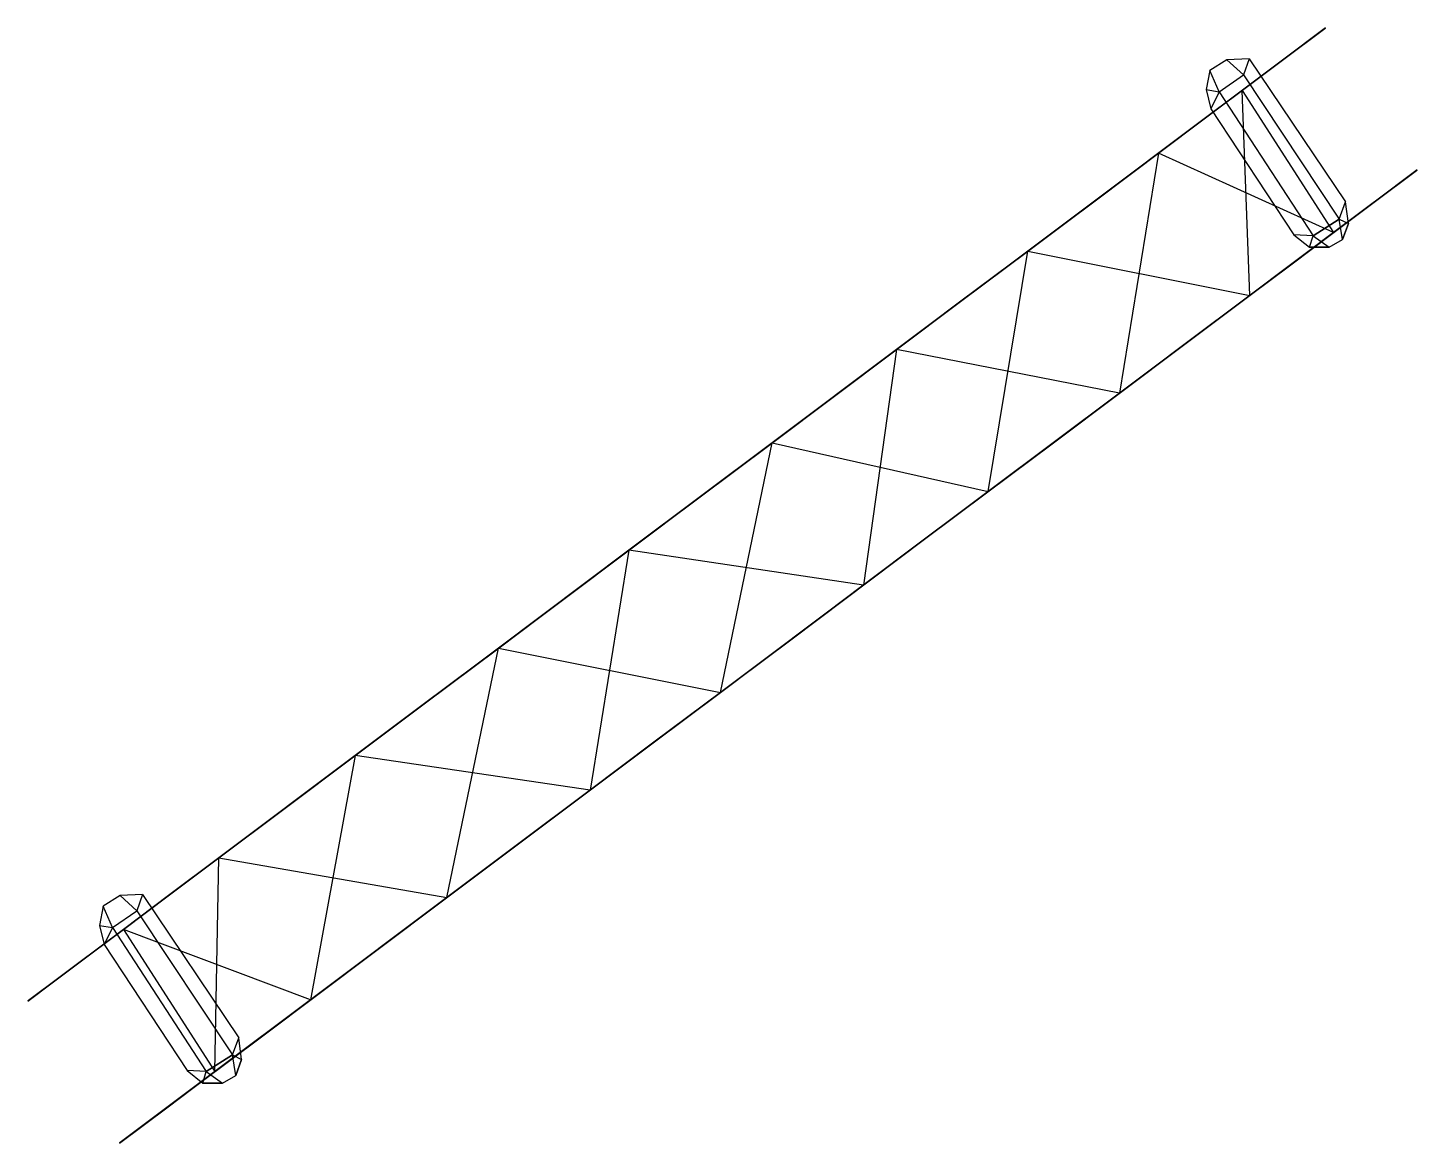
# Model space of a CAD drawing. Extents: x -0.097 to 0.015, y -0.178 to -0.089.
import ezdxf

# ---------------------------------------------------------------- set-up
doc = ezdxf.new("R2010")
doc.units = 0
doc.linetypes.add('DAXCADSOLID', pattern=[0])
doc.layers.add('DAXCAD1', color=7, linetype='DAXCADSOLID')

msp = doc.modelspace()

# ---------------------------------------------------------------- linework, layer by layer
at = {"layer": 'DAXCAD1', "color": 7, "linetype": 'DAXCADSOLID'}
for p, q in [((0.007453, -0.088746), (0.000781, -0.093749)), ((0.003952, -0.09137), (0.007512, -0.088701)), ((0.007512, -0.088701), (0.004042, -0.091303)), ((0.004042, -0.091303), (0.007453, -0.088746)), ((-0.002689, -0.096351), (0.004042, -0.091303)), ((-0.000428, -0.091274), (-0.001803, -0.092126)), ((0.001362, -0.091189), (-0.000428, -0.091274)), ((0.001362, -0.091189), (-0.000428, -0.091274)), ((-0.000428, -0.091274), (0.000899, -0.092487)), ((0.004042, -0.091303), (0.000721, -0.093794)), ((0.000721, -0.093794), (0.003952, -0.09137)), ((0.001362, -0.091189), (0.000899, -0.092487)), ((0.001362, -0.091189), (0.00912, -0.102707)), ((-0.001803, -0.092126), (-0.002105, -0.093672)), ((-0.001803, -0.092126), (-0.002105, -0.093672)), ((-0.00106, -0.093844), (-0.001803, -0.092126)), ((-0.00106, -0.093844), (0.000899, -0.092487)), ((0.000899, -0.092487), (0.008612, -0.104095)), ((0.000781, -0.093749), (-0.005951, -0.098795)), ((0.000721, -0.093794), (-0.002689, -0.096351)), ((-0.00266, -0.096328), (0.000721, -0.093794)), ((-0.002105, -0.093672), (-0.00106, -0.093844)), ((-0.002105, -0.093672), (-0.001727, -0.095211)), ((-0.00106, -0.093844), (-0.001727, -0.095211)), ((-0.00106, -0.093844), (0.006495, -0.105431)), ((0.001416, -0.110228), (0.000781, -0.093749)), ((0.000781, -0.093749), (0.008149, -0.105182)), ((-0.001727, -0.095211), (0.004952, -0.105356)), ((-0.011156, -0.102699), (-0.002689, -0.096351)), ((-0.00592, -0.098773), (-0.00266, -0.096328)), ((-0.002689, -0.096351), (-0.00592, -0.098773)), ((-0.005951, -0.098795), (-0.016452, -0.106669)), ((-0.011186, -0.102721), (-0.00592, -0.098773)), ((-0.00592, -0.098773), (-0.011156, -0.102699)), ((-0.005951, -0.098795), (-0.009085, -0.118102)), ((0.008149, -0.105182), (-0.005951, -0.098795)), ((0.01482, -0.100179), (0.008149, -0.105182)), ((0.011319, -0.102803), (0.01488, -0.100134)), ((0.01488, -0.100134), (0.011409, -0.102736)), ((0.011409, -0.102736), (0.01482, -0.100179)), ((-0.021838, -0.110707), (-0.011156, -0.102699)), ((-0.011156, -0.102699), (-0.016482, -0.106692)), ((-0.016482, -0.106692), (-0.011186, -0.102721)), ((0.004678, -0.107783), (0.011409, -0.102736)), ((0.011409, -0.102736), (0.008089, -0.105227)), ((0.008089, -0.105227), (0.011319, -0.102803)), ((0.008612, -0.104095), (0.00912, -0.102707)), ((0.009342, -0.10445), (0.00912, -0.102707)), ((0.008612, -0.104095), (0.006495, -0.105431)), ((0.006495, -0.105431), (0.008612, -0.104095)), ((0.008879, -0.105748), (0.008612, -0.104095)), ((0.008612, -0.104095), (0.009342, -0.10445)), ((0.009342, -0.10445), (0.008879, -0.105748)), ((0.008879, -0.105748), (0.009342, -0.10445)), ((0.008149, -0.105182), (0.001416, -0.110228)), ((0.008089, -0.105227), (0.004678, -0.107783)), ((0.004709, -0.107761), (0.008089, -0.105227)), ((0.006495, -0.105431), (0.004952, -0.105356)), ((0.004952, -0.105356), (0.006208, -0.106364)), ((0.006208, -0.106364), (0.006495, -0.105431)), ((0.006495, -0.105431), (0.007796, -0.106349)), ((0.007796, -0.106349), (0.008879, -0.105748)), ((-0.016452, -0.106669), (-0.027012, -0.114588)), ((-0.021867, -0.11073), (-0.016482, -0.106692)), ((-0.016482, -0.106692), (-0.021838, -0.110707)), ((-0.019645, -0.126021), (-0.016452, -0.106669)), ((-0.016452, -0.106669), (0.001416, -0.110228)), ((0.007796, -0.106349), (0.006208, -0.106364)), ((0.006208, -0.106364), (0.007796, -0.106349)), ((-0.003789, -0.114132), (0.004678, -0.107783)), ((0.001447, -0.110206), (0.004709, -0.107761)), ((0.004678, -0.107783), (0.001447, -0.110206)), ((0.001416, -0.110228), (-0.009085, -0.118102)), ((-0.003819, -0.114154), (0.001447, -0.110206)), ((0.001447, -0.110206), (-0.003789, -0.114132)), ((-0.032129, -0.118424), (-0.021838, -0.110707)), ((-0.021838, -0.110707), (-0.027043, -0.114611)), ((-0.027043, -0.114611), (-0.021867, -0.11073)), ((-0.027012, -0.114588), (-0.037035, -0.122103)), ((-0.027043, -0.114611), (-0.032129, -0.118424)), ((-0.032129, -0.118424), (-0.027043, -0.114611)), ((-0.027012, -0.114588), (-0.029668, -0.133536)), ((-0.009085, -0.118102), (-0.027012, -0.114588)), ((-0.014469, -0.12214), (-0.003789, -0.114132)), ((-0.003789, -0.114132), (-0.009114, -0.118125)), ((-0.009114, -0.118125), (-0.003819, -0.114154)), ((-0.042899, -0.1265), (-0.032129, -0.118424)), ((-0.032129, -0.118424), (-0.037095, -0.122148)), ((-0.037095, -0.122148), (-0.032129, -0.118424)), ((-0.009085, -0.118102), (-0.019645, -0.126021)), ((-0.014499, -0.122163), (-0.009114, -0.118125)), ((-0.009114, -0.118125), (-0.014469, -0.12214)), ((-0.037035, -0.122103), (-0.048554, -0.13074)), ((-0.042929, -0.126523), (-0.037095, -0.122148)), ((-0.037095, -0.122148), (-0.042899, -0.1265)), ((-0.041186, -0.142173), (-0.037035, -0.122103)), ((-0.037035, -0.122103), (-0.019645, -0.126021)), ((-0.024762, -0.129857), (-0.014469, -0.12214)), ((-0.014469, -0.12214), (-0.019675, -0.126044)), ((-0.019675, -0.126044), (-0.014499, -0.122163)), ((-0.019645, -0.126021), (-0.029668, -0.133536)), ((-0.019675, -0.126044), (-0.024762, -0.129857)), ((-0.024762, -0.129857), (-0.019675, -0.126044)), ((-0.05391, -0.134756), (-0.042899, -0.1265)), ((-0.042899, -0.1265), (-0.048554, -0.13074)), ((-0.048554, -0.13074), (-0.042929, -0.126523)), ((-0.048554, -0.13074), (-0.059055, -0.138615)), ((-0.053969, -0.134801), (-0.048554, -0.13074)), ((-0.048554, -0.13074), (-0.05391, -0.134756)), ((-0.048554, -0.13074), (-0.051688, -0.150048)), ((-0.029668, -0.133536), (-0.048554, -0.13074)), ((-0.035532, -0.137933), (-0.024762, -0.129857)), ((-0.024762, -0.129857), (-0.029728, -0.133581)), ((-0.029728, -0.133581), (-0.024762, -0.129857)), ((-0.029668, -0.133536), (-0.041186, -0.142173)), ((-0.035561, -0.137956), (-0.029728, -0.133581)), ((-0.029728, -0.133581), (-0.035532, -0.137933)), ((-0.064888, -0.142988), (-0.05391, -0.134756)), ((-0.05391, -0.134756), (-0.059115, -0.138659)), ((-0.059115, -0.138659), (-0.053969, -0.134801)), ((-0.059055, -0.138615), (-0.070574, -0.14725)), ((-0.063205, -0.158683), (-0.059055, -0.138615)), ((-0.059055, -0.138615), (-0.041186, -0.142173)), ((-0.046541, -0.146189), (-0.035532, -0.137933)), ((-0.035532, -0.137933), (-0.041186, -0.142173)), ((-0.041186, -0.142173), (-0.035561, -0.137956)), ((-0.064919, -0.14301), (-0.059115, -0.138659)), ((-0.059115, -0.138659), (-0.064888, -0.142988)), ((-0.076438, -0.151647), (-0.064888, -0.142988)), ((-0.064888, -0.142988), (-0.070603, -0.147273)), ((-0.070603, -0.147273), (-0.064919, -0.14301)), ((-0.041186, -0.142173), (-0.051688, -0.150048)), ((-0.046602, -0.146234), (-0.041186, -0.142173)), ((-0.041186, -0.142173), (-0.046541, -0.146189)), ((-0.057521, -0.154422), (-0.046541, -0.146189)), ((-0.046541, -0.146189), (-0.051747, -0.150092)), ((-0.051747, -0.150092), (-0.046602, -0.146234)), ((-0.070574, -0.14725), (-0.081553, -0.155484)), ((-0.070603, -0.147273), (-0.076438, -0.151647)), ((-0.076438, -0.151647), (-0.070603, -0.147273)), ((-0.070574, -0.14725), (-0.074186, -0.166916)), ((-0.051688, -0.150048), (-0.070574, -0.14725)), ((-0.051688, -0.150048), (-0.063205, -0.158683)), ((-0.057552, -0.154445), (-0.051747, -0.150092)), ((-0.051747, -0.150092), (-0.057521, -0.154422)), ((-0.085502, -0.158444), (-0.076438, -0.151647)), ((-0.076438, -0.151647), (-0.081553, -0.155484)), ((-0.081553, -0.155484), (-0.076438, -0.151647)), ((-0.069069, -0.16308), (-0.057521, -0.154422)), ((-0.057521, -0.154422), (-0.063236, -0.158706)), ((-0.063236, -0.158706), (-0.057552, -0.154445)), ((-0.081553, -0.155484), (-0.089242, -0.161249)), ((-0.085533, -0.158467), (-0.081553, -0.155484)), ((-0.081553, -0.155484), (-0.085502, -0.158444)), ((-0.081875, -0.172682), (-0.081553, -0.155484)), ((-0.081553, -0.155484), (-0.063205, -0.158683)), ((-0.093041, -0.164098), (-0.085502, -0.158444)), ((-0.089492, -0.158529), (-0.090866, -0.159382)), ((-0.0877, -0.158443), (-0.089492, -0.158529)), ((-0.0877, -0.158443), (-0.089492, -0.158529)), ((-0.089492, -0.158529), (-0.088164, -0.159741)), ((-0.085502, -0.158444), (-0.089242, -0.161249)), ((-0.089242, -0.161249), (-0.085533, -0.158467)), ((-0.0877, -0.158443), (-0.088164, -0.159741)), ((-0.0877, -0.158443), (-0.079942, -0.16996)), ((-0.063205, -0.158683), (-0.074186, -0.166916)), ((-0.063236, -0.158706), (-0.069069, -0.16308)), ((-0.069069, -0.16308), (-0.063236, -0.158706)), ((-0.090866, -0.159382), (-0.091168, -0.160927)), ((-0.090866, -0.159382), (-0.091168, -0.160927)), ((-0.090123, -0.161099), (-0.090866, -0.159382)), ((-0.090123, -0.161099), (-0.088164, -0.159741)), ((-0.088164, -0.159741), (-0.080451, -0.171349)), ((-0.091168, -0.160927), (-0.090123, -0.161099)), ((-0.091168, -0.160927), (-0.090789, -0.162467)), ((-0.089242, -0.161249), (-0.096871, -0.166969)), ((-0.089242, -0.161249), (-0.093041, -0.164098)), ((-0.093012, -0.164076), (-0.089242, -0.161249)), ((-0.090123, -0.161099), (-0.090789, -0.162467)), ((-0.090123, -0.161099), (-0.082569, -0.172686)), ((-0.089242, -0.161249), (-0.081875, -0.172682)), ((-0.074186, -0.166916), (-0.089242, -0.161249)), ((-0.090789, -0.162467), (-0.084111, -0.17261)), ((-0.078135, -0.169877), (-0.069069, -0.16308)), ((-0.069069, -0.16308), (-0.074186, -0.166916)), ((-0.074186, -0.166916), (-0.069069, -0.16308)), ((-0.096931, -0.167014), (-0.093012, -0.164076)), ((-0.093041, -0.164098), (-0.096931, -0.167014)), ((-0.096871, -0.166969), (-0.093041, -0.164098)), ((-0.081875, -0.172682), (-0.074186, -0.166916)), ((-0.074186, -0.166916), (-0.081875, -0.172682)), ((-0.074186, -0.166916), (-0.078135, -0.169877)), ((-0.085674, -0.175531), (-0.078135, -0.169877)), ((-0.078135, -0.169877), (-0.081875, -0.172682)), ((-0.080451, -0.171349), (-0.079942, -0.16996)), ((-0.079721, -0.171706), (-0.079942, -0.16996)), ((-0.080451, -0.171349), (-0.082569, -0.172686)), ((-0.082569, -0.172686), (-0.080451, -0.171349)), ((-0.080184, -0.173003), (-0.080451, -0.171349)), ((-0.080451, -0.171349), (-0.079721, -0.171706)), ((-0.079721, -0.171706), (-0.080184, -0.173003)), ((-0.080184, -0.173003), (-0.079721, -0.171706)), ((-0.081875, -0.172682), (-0.089503, -0.178402)), ((-0.081875, -0.172682), (-0.085674, -0.175531)), ((-0.085644, -0.175509), (-0.081875, -0.172682)), ((-0.082569, -0.172686), (-0.084111, -0.17261)), ((-0.084111, -0.17261), (-0.082854, -0.17362)), ((-0.082854, -0.17362), (-0.082569, -0.172686)), ((-0.082569, -0.172686), (-0.081266, -0.173604)), ((-0.081266, -0.173604), (-0.080184, -0.173003)), ((-0.081266, -0.173604), (-0.082854, -0.17362)), ((-0.082854, -0.17362), (-0.081266, -0.173604)), ((-0.089563, -0.178447), (-0.085644, -0.175509)), ((-0.085674, -0.175531), (-0.089563, -0.178447)), ((-0.089503, -0.178402), (-0.085674, -0.175531))]:
    msp.add_line(p, q, dxfattribs=at)

doc.saveas('drawing.dxf')
